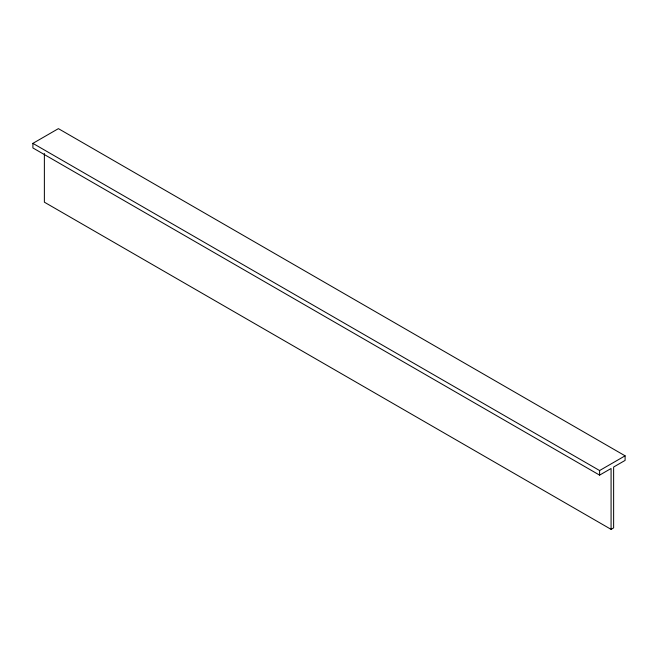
<?xml version="1.0" encoding="UTF-8"?>
<svg xmlns="http://www.w3.org/2000/svg" width="658" height="658" viewBox="0 0 658 658"><rect width="100%" height="100%" fill="white"/><g stroke="black" fill="none" stroke-linecap="round" stroke-linejoin="round"><path stroke-width="0.99" d="M611.076 529.361L611.076 468.504L599.602 475.125L32.9 147.943L32.9 143.362L58.398 128.639L625.1 455.821L625.1 460.403L613.626 467.032L613.626 527.889L611.076 529.361L44.374 202.179L44.374 153.495M32.9 143.362L599.602 470.544L625.1 455.821M599.602 470.544L599.602 475.125"/></g></svg>
